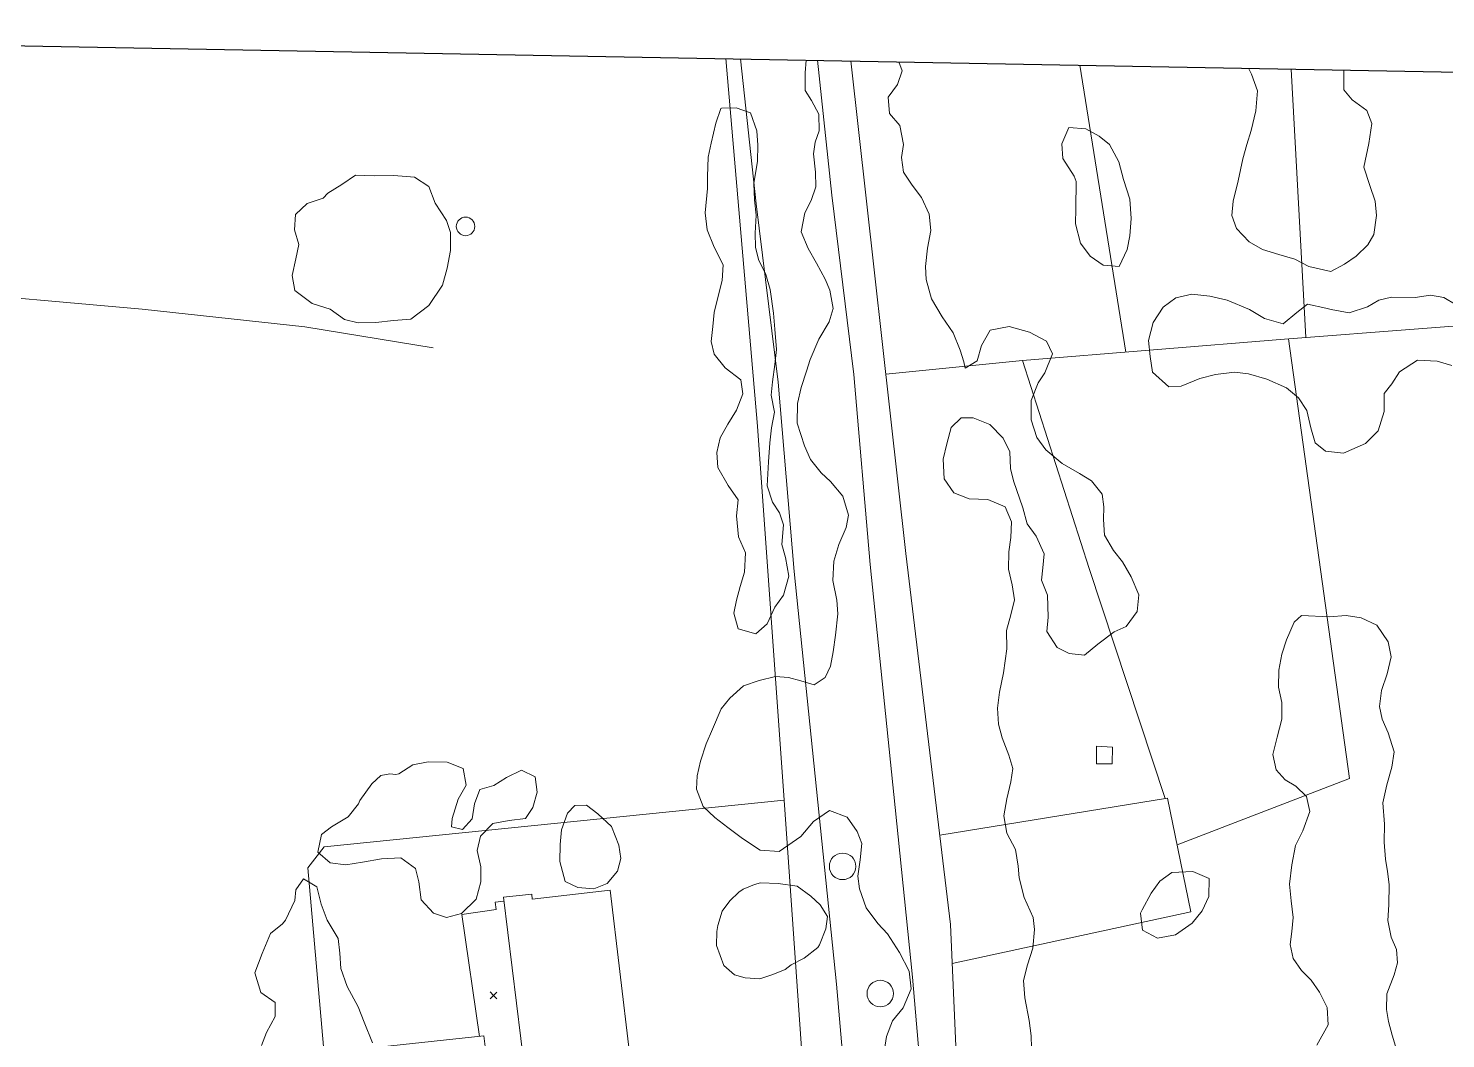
# Model space of a CAD drawing. Header units: metres. Extents: x 4652992 to 4879070, y 2074171 to 2309877.
# Drawn here: x 4654209.6 to 4654327.2, y 2309792.8 to 2309876.7 of the extents above; entities that cross this region are included whole.
import ezdxf

# ---------------------------------------------------------------- set-up
doc = ezdxf.new("R2010")
doc.units = ezdxf.units.M
doc.header["$MEASUREMENT"] = 0
for name, color, linetype, lineweight in [('Level 1', 2, 'Continuous', 0), ('Level 18', 5, 'Continuous', 0), ('Level 30', 5, 'Continuous', 0), ('Level 31', 38, 'Continuous', 0), ('Level 37', 3, 'Continuous', 0), ('Level 40', 1, 'Continuous', 0), ('Level 45', 9, 'Continuous', 0), ('Level 61', 4, 'Continuous', 0), ('Level 62', 4, 'Continuous', 0), ('Level 63', 3, 'Continuous', 0)]:
    doc.layers.add(name, color=color, linetype=linetype, lineweight=lineweight)
doc.layers.add('Limite', color=38, linetype='Continuous', lineweight=0, plot=False)

# ---------------------------------------------------------------- blocks, each defined once
blk = doc.blocks.new('AL_1')
at = {"layer": 'Level 45'}
blk.add_circle((2.1e-05, 1.3e-05, 3e-05), 1.100002, dxfattribs=at)
blk = doc.blocks.new('COTA_8')
at = {"layer": 'Level 63', "ltscale": 0.2}
for p, q in [((-4.5e-05, 0.000125, -0.000135), (-1.419567, -1.408332, -0.000135)), ((-1.408502, 1.419647, -0.000135), (-4.5e-05, 0.000125, -0.000135)), ((1.419477, 1.408582, -0.000135), (-4.5e-05, 0.000125, -0.000135)), ((-4.5e-05, 0.000125, -0.000135), (1.408412, -1.419397, -0.000135))]:
    blk.add_line(p, q, dxfattribs=at)
blk = doc.blocks.new('POSTE_1')
at = {"layer": 'Level 61'}
blk.add_circle((-4.7e-05, -1.9e-05, -2.4e-05), 0.770001, dxfattribs=at)

msp = doc.modelspace()

# ---------------------------------------------------------------- linework, layer by layer
at = {"layer": 'Level 1'}
msp.add_polyline3d([(4654243.210629, 2309850.163517, 1279.273833), (4654232.563421, 2309851.913596, 1275.698833), (4654219.067549, 2309853.362382, 1269.473833), (4654200.911321, 2309854.972378, 1261.548833), (4654180.819601, 2309854.172419, 1253.598833), (4654169.38182, 2309852.796752, 1248.523833), (4654161.501717, 2309851.904384, 1243.898833), (4654157.465011, 2309852.148388, 1242.598833), (4654154.010594, 2309852.788252, 1242.123833), (4654148.762384, 2309854.914571, 1241.948833)], dxfattribs=at)
at = {"layer": 'Level 18', "color": 30}
for points in [[(4654248.747179, 2309497.729801, 1298.58027), (4654252.312934, 2309526.993316, 1297.08027), (4654255.050921, 2309547.768896, 1295.94277), (4654257.359457, 2309568.335633, 1294.81777), (4654259.319268, 2309586.621324, 1293.89277), (4654261.781894, 2309606.542098, 1292.75527), (4654265.325626, 2309637.198273, 1291.60527), (4654267.609542, 2309660.285324, 1290.70527), (4654270.089372, 2309688.466353, 1289.43027), (4654272.70003, 2309709.765513, 1288.23027), (4654275.348258, 2309728.367687, 1287.29277), (4654277.679678, 2309747.772723, 1286.46777), (4654278.521674, 2309758.250958, 1286.03027), (4654278.554386, 2309770.668485, 1285.54277), (4654278.187018, 2309779.8066, 1285.19277), (4654276.687475, 2309797.35228, 1284.29277), (4654275.249677, 2309811.385713, 1283.71777), (4654273.154491, 2309831.596675, 1282.76777), (4654271.825015, 2309847.307548, 1282.13027), (4654270.002215, 2309862.103361, 1281.34277), (4654268.705356, 2309874.135443, 1280.724344)], [(4654253.873245, 2309496.913188, 1298.551457), (4654256.063503, 2309516.422888, 1297.572194), (4654257.668924, 2309519.313615, 1297.406283), (4654258.596485, 2309526.19646, 1297.070236), (4654261.338392, 2309547.001787, 1295.932736), (4654263.6555, 2309567.644887, 1294.807736), (4654265.611525, 2309585.895251, 1293.882736), (4654268.07092, 2309605.789889, 1292.745236), (4654271.623522, 2309636.5228, 1291.595236), (4654273.915954, 2309659.695935, 1290.695236), (4654276.389299, 2309687.80327, 1289.420236), (4654278.979289, 2309708.933804, 1288.220236), (4654281.628584, 2309727.543475, 1287.282736), (4654283.983136, 2309747.141043, 1286.457736), (4654284.854806, 2309757.988557, 1286.020236), (4654284.888522, 2309770.787409, 1285.532736), (4654284.509972, 2309780.20369, 1285.182736), (4654282.993728, 2309797.944774, 1284.282736), (4654281.550108, 2309812.035039, 1283.707736), (4654279.460695, 2309832.19031, 1282.757736), (4654278.126069, 2309847.962045, 1282.120236), (4654276.29438, 2309862.830002, 1281.332736), (4654275.088501, 2309874.017997, 1280.75613)]]:
    msp.add_polyline3d(points, dxfattribs=at)
at = {"layer": 'Level 30', "color": 1}
msp.add_polyline3d([(4654260.305321, 2309784.912554, 1287.293492), (4654240.273662, 2309782.707497, 1287.412242), (4654238.916168, 2309792.157703, 1287.449742), (4654247.413882, 2309793.06967, 1287.374742), (4654247.866207, 2309789.549564, 1287.299742), (4654250.85519, 2309789.927156, 1287.299742), (4654249.04315, 2309804.574399, 1287.330992), (4654251.386962, 2309804.820793, 1287.324742), (4654251.421857, 2309804.404535, 1287.324742), (4654257.891102, 2309805.168636, 1287.274742), (4654260.305321, 2309784.912554, 1287.293492)], dxfattribs=at)
at = {"layer": 'Level 31'}
msp.add_3dface([(4654298.266194, 2309815.643682, 1284.546824), (4654298.26582, 2309817.101033, 1284.428074), (4654299.568785, 2309817.036286, 1284.428074), (4654299.555536, 2309815.641224, 1284.428074)], dxfattribs=at)
at = {"layer": 'Level 37'}
for p, q in [((4654300.696471, 2309849.799401, 1281.764714), (4654296.859372, 2309873.617427, 1280.623313)), ((4654315.612605, 2309851.007422, 1279.018447), (4654314.396199, 2309873.29476, 1276.355604)), ((4654292.110011, 2309849.099548, 1283.274592), (4654280.774509, 2309847.975373, 1284.366921))]:
    msp.add_line(p, q, dxfattribs=at)
at = {"layer": 'Level 37', "extrusion": (0.8923756808302115, 0.098982013736869, 0.440304673174622), "elevation": 4382555.968279, "flags": 128}
msp.add_lwpolyline([(1782629.803629, -2147771.189056), (1782660.908054, -2147774.001334), (1782691.498761, -2147775.685672)], dxfattribs=at)
at = {"layer": 'Level 37', "extrusion": (0.0721765360413932, 0.1007744453597682, 0.9922877903146327), "elevation": 569975.719397, "flags": 128}
msp.add_lwpolyline([(-2438949.752878, -4552408.731088), (-2438958.165939, -4552421.638956), (-2438932.837048, -4552448.547738)], dxfattribs=at)
at = {"layer": 'Level 37'}
for points in [[(4654287.902137, 2309758.437081, 1288.001818), (4654287.378532, 2309773.960277, 1287.164318), (4654286.134196, 2309802.317365, 1286.339318), (4654282.436715, 2309833.105626, 1285.239318), (4654277.869067, 2309873.966836, 1282.842021)], [(4654303.946026, 2309812.760743, 1283.849592), (4654297.638499, 2309831.847489, 1283.699592), (4654292.110011, 2309849.099548, 1283.274592), (4654313.862251, 2309850.872499, 1279.449592), (4654336.800008, 2309852.640623, 1273.799592), (4654344.055128, 2309853.170937, 1272.249592)], [(4654258.944124, 2309704.993237, 1291.155824), (4654270.873115, 2309708.286983, 1290.218324), (4654275.122079, 2309739.25478, 1289.205824), (4654272.743812, 2309754.335285, 1288.818324), (4654271.875707, 2309763.429818, 1288.643324), (4654275.742862, 2309763.947633, 1288.643324), (4654272.329287, 2309812.620356, 1286.893324), (4654234.172994, 2309808.757491, 1284.655824), (4654232.819375, 2309807.028967, 1284.555824), (4654235.55806, 2309775.784275, 1286.880824), (4654236.803484, 2309757.867796, 1287.230824), (4654216.936162, 2309760.685543, 1283.630824), (4654200.27536, 2309763.455413, 1279.480824)], [(4654285.245855, 2309809.714418, 1286.075037), (4654304.152356, 2309812.794355, 1283.825037), (4654306.089733, 2309803.367756, 1284.987537), (4654286.276559, 2309799.073047, 1286.433706)]]:
    msp.add_polyline3d(points, dxfattribs=at)
at = {"layer": 'Level 40', "color": 3}
for points in [[(4654280.593336, 2309791.57664, 1290.769511), (4654280.815086, 2309793.035293, 1290.619511), (4654281.321231, 2309794.332164, 1290.444511), (4654282.215831, 2309795.410964, 1290.469511), (4654282.876043, 2309796.965598, 1290.707011), (4654282.7154, 2309798.432792, 1290.707011), (4654281.894536, 2309799.979496, 1290.644511), (4654280.899903, 2309801.540875, 1290.557011), (4654280.110867, 2309802.396081, 1290.469511), (4654279.135936, 2309803.685023, 1290.394511), (4654278.593405, 2309805.279477, 1290.369511), (4654278.444888, 2309806.32761, 1290.319511), (4654278.63835, 2309807.674641, 1290.369511), (4654278.776246, 2309809.035866, 1290.607011), (4654278.404962, 2309810.022056, 1290.632011), (4654277.554802, 2309811.219703, 1290.619511), (4654276.096959, 2309811.77036, 1290.394511), (4654274.771977, 2309810.860919, 1290.132011), (4654273.716743, 2309809.61517, 1289.994511), (4654271.924507, 2309808.379408, 1289.769511), (4654270.353515, 2309808.483581, 1289.719511), (4654268.883547, 2309809.453298, 1289.719511), (4654267.663625, 2309810.359145, 1289.719511), (4654266.575545, 2309811.201602, 1289.707011), (4654265.619812, 2309812.099388, 1289.694511), (4654265.069705, 2309813.547219, 1289.644511), (4654265.116172, 2309814.664393, 1289.644511), (4654265.392478, 2309815.871416, 1289.644511), (4654265.871344, 2309817.294103, 1289.644511), (4654266.391128, 2309818.528067, 1289.657011), (4654267.114482, 2309820.215131, 1289.619511), (4654267.813594, 2309821.106172, 1289.632011), (4654268.958239, 2309822.121101, 1289.657011), (4654270.25342, 2309822.562767, 1289.694511), (4654271.610735, 2309822.899427, 1289.907011), (4654272.681131, 2309822.804279, 1290.182011), (4654273.709095, 2309822.541698, 1290.444511), (4654274.834048, 2309822.194921, 1290.982011), (4654275.72663, 2309822.798849, 1291.382011), (4654276.175696, 2309823.753761, 1291.607011), (4654276.389365, 2309824.947072, 1291.782011), (4654276.589898, 2309826.322008, 1291.944511), (4654276.799018, 2309828.081003, 1291.944511), (4654276.70657, 2309829.233661, 1291.944511), (4654276.379735, 2309830.862154, 1291.744511), (4654276.463074, 2309832.475007, 1291.194511), (4654276.872232, 2309833.856077, 1290.794511), (4654277.490012, 2309835.243279, 1290.057011), (4654277.66125, 2309836.269159, 1289.694511), (4654277.202067, 2309837.842323, 1289.182011), (4654276.18521, 2309839.082551, 1288.882011), (4654275.416381, 2309839.784037, 1288.794511), (4654274.517222, 2309840.905065, 1288.794511), (4654274.035311, 2309842.038359, 1288.682011), (4654273.417512, 2309843.919445, 1288.494511), (4654273.445286, 2309845.546492, 1288.307011), (4654273.749879, 2309846.865136, 1288.119511), (4654274.18682, 2309848.239109, 1288.019511), (4654274.489899, 2309849.201599, 1287.994511), (4654275.213253, 2309850.888663, 1288.032011), (4654276.081584, 2309852.330713, 1288.032011), (4654276.39224, 2309853.439826, 1288.132011), (4654276.120466, 2309854.935407, 1288.257011), (4654275.735037, 2309855.865787, 1288.282011), (4654275.031368, 2309857.174573, 1288.294511), (4654274.334266, 2309858.392547, 1288.294511), (4654273.742232, 2309859.791665, 1288.169511), (4654274.054906, 2309861.375649, 1287.582011), (4654274.580753, 2309862.400084, 1287.219511), (4654274.954047, 2309863.522909, 1286.432011), (4654274.93838, 2309864.745089, 1286.244511), (4654274.757026, 2309866.247285, 1285.944511), (4654274.91412, 2309867.217354, 1285.682011), (4654275.244983, 2309868.172748, 1285.382011), (4654275.20911, 2309869.548648, 1284.957011), (4654274.608996, 2309870.682424, 1284.657011), (4654274.077077, 2309871.501665, 1284.394511), (4654274.069492, 2309872.989185, 1284.094511), (4654274.170378, 2309874.03489, 1283.978926)], [(4654281.837102, 2309873.893827, 1285.094511), (4654282.129028, 2309873.158857, 1285.094511), (4654281.748662, 2309872.008127, 1285.082011), (4654280.979337, 2309870.956751, 1285.082011), (4654281.077847, 2309869.594563, 1285.157011), (4654281.921945, 2309868.606446, 1285.207011), (4654282.235141, 2309867.04086, 1285.269511), (4654282.077543, 2309865.952073, 1285.332011), (4654282.246267, 2309864.75022, 1285.369511), (4654282.943873, 2309863.650964, 1285.407011), (4654283.725333, 2309862.649135, 1285.444511), (4654284.380004, 2309861.26373, 1285.507011), (4654284.506297, 2309859.894445, 1285.619511), (4654284.221911, 2309858.422081, 1285.782011), (4654284.076438, 2309856.914233, 1285.869511), (4654284.127463, 2309855.83158, 1285.882011), (4654284.551791, 2309854.237607, 1285.882011), (4654285.442364, 2309852.73252, 1285.782011), (4654286.347585, 2309851.401962, 1285.682011), (4654286.932547, 2309849.974939, 1285.519511), (4654287.248266, 2309849.002943, 1285.407011), (4654287.350308, 2309848.471779, 1285.407011), (4654288.361093, 2309849.075226, 1285.344511), (4654288.71418, 2309850.351771, 1285.169511), (4654289.421877, 2309851.626871, 1284.957011), (4654291.008526, 2309851.934662, 1284.694511), (4654292.696207, 2309851.473854, 1284.494511), (4654294.104546, 2309850.727861, 1284.319511), (4654294.607673, 2309849.678282, 1284.282011), (4654293.968172, 2309848.088646, 1284.369511), (4654293.401408, 2309847.252933, 1284.457011), (4654292.825049, 2309845.795727, 1284.619511), (4654292.83213, 2309844.189488, 1284.757011), (4654293.291817, 2309842.735042, 1284.807011), (4654294.038422, 2309841.712405, 1284.857011), (4654295.403321, 2309840.561544, 1284.994511), (4654296.853083, 2309839.745547, 1285.044511), (4654297.851751, 2309839.13391, 1285.069511), (4654298.723127, 2309838.019978, 1285.069511), (4654298.871644, 2309836.971845, 1285.069511), (4654298.839321, 2309835.910481, 1285.069511), (4654298.924192, 2309834.6112, 1285.094511), (4654299.669788, 2309833.351128, 1285.157011), (4654300.409826, 2309832.419303, 1285.232011), (4654301.127639, 2309831.166327, 1285.269511), (4654301.754023, 2309829.6693, 1285.269511), (4654301.636838, 2309828.273074, 1285.282011), (4654300.706878, 2309827.054748, 1285.332011), (4654299.731452, 2309826.590828, 1285.382011), (4654298.378183, 2309825.569766, 1285.544511), (4654297.261824, 2309824.666459, 1285.782011), (4654295.996949, 2309824.811285, 1285.857011), (4654294.997775, 2309825.304204, 1285.857011), (4654294.120337, 2309826.627665, 1285.694511), (4654294.243585, 2309827.814362, 1285.582011), (4654294.174876, 2309829.644324, 1285.307011), (4654293.693469, 2309830.896337, 1285.194511), (4654293.802069, 2309831.908505, 1285.119511), (4654293.918245, 2309833.067296, 1285.094511), (4654293.257007, 2309834.543514, 1285.169511), (4654292.510401, 2309835.566151, 1285.194511), (4654292.133559, 2309836.880589, 1285.157011), (4654291.371287, 2309839.125406, 1284.969511), (4654291.125278, 2309840.139019, 1284.882011), (4654291.061622, 2309841.522016, 1284.744511), (4654290.496362, 2309842.676601, 1284.732011), (4654289.38858, 2309843.791496, 1284.807011), (4654288.021159, 2309844.348768, 1285.044511), (4654287.019967, 2309844.366816, 1285.394511), (4654286.189014, 2309843.539163, 1285.694511), (4654285.821783, 2309842.206808, 1285.944511), (4654285.524261, 2309840.916069, 1286.219511), (4654285.614691, 2309839.28854, 1286.394511), (4654286.416357, 2309838.132992, 1286.482011), (4654287.679719, 2309837.632012, 1286.357011), (4654289.237072, 2309837.590747, 1285.994511), (4654290.673698, 2309836.956374, 1285.944511), (4654291.18996, 2309835.72517, 1286.032011), (4654291.156628, 2309834.426371, 1286.132011), (4654290.970742, 2309833.225963, 1286.282011), (4654290.964688, 2309831.80135, 1286.407011), (4654291.258183, 2309830.508202, 1286.582011), (4654291.440546, 2309829.243442, 1286.869511), (4654291.157168, 2309828.008513, 1287.182011), (4654290.797009, 2309826.704063, 1287.919511), (4654290.825305, 2309825.18154, 1287.919511), (4654290.531828, 2309823.2064, 1288.294511), (4654290.212083, 2309821.59451, 1288.732011), (4654290.025692, 2309820.275384, 1289.119511), (4654290.131274, 2309818.941101, 1289.482011), (4654290.432345, 2309817.794576, 1289.707011), (4654290.989524, 2309816.374651, 1289.957011), (4654291.297667, 2309815.256031, 1290.007011), (4654291.132997, 2309814.139339, 1289.869511), (4654290.807188, 2309812.736979, 1289.682011), (4654290.571799, 2309811.341235, 1289.569511), (4654290.822863, 2309809.880655, 1289.519511), (4654291.519461, 2309808.543963, 1289.794511), (4654291.756885, 2309807.146292, 1290.432011), (4654291.836197, 2309806.175259, 1290.732011), (4654292.253453, 2309804.553381, 1290.832011), (4654292.990464, 2309802.90925, 1290.919511), (4654293.118271, 2309801.896118, 1290.982011), (4654292.965726, 2309800.360365, 1291.082011), (4654292.521714, 2309798.958488, 1291.182011), (4654292.19641, 2309797.674846, 1291.319511), (4654292.301487, 2309796.221845, 1291.544511), (4654292.655097, 2309794.34882, 1291.757011), (4654292.83746, 2309793.084059, 1291.782011), (4654292.847063, 2309792.07141, 1291.782011)], [(4654310.868597, 2309873.359666, 1278.244829), (4654311.120531, 2309872.872442, 1278.307011), (4654311.603626, 2309871.494591, 1278.507011), (4654311.477055, 2309869.824392, 1278.694511), (4654311.09194, 2309868.190345, 1278.869511), (4654310.736964, 2309867.026503, 1279.032011), (4654310.409923, 2309865.855527, 1279.182011), (4654310.002893, 2309864.017995, 1279.357011), (4654309.603536, 2309862.327847, 1279.557011), (4654309.479167, 2309861.134986, 1279.719511), (4654309.858741, 2309860.052389, 1279.744511), (4654310.916446, 2309858.945969, 1279.694511), (4654312.039345, 2309858.33067, 1279.644511), (4654313.386831, 2309857.896972, 1279.507011), (4654314.720624, 2309857.526507, 1279.357011), (4654315.871459, 2309856.904075, 1279.244511), (4654317.701525, 2309856.49649, 1278.932011), (4654318.83705, 2309857.102587, 1278.719511), (4654319.812083, 2309857.779536, 1278.482011), (4654320.760281, 2309858.702288, 1278.169511), (4654321.274649, 2309859.556609, 1277.894511), (4654321.49872, 2309861.142173, 1277.657011), (4654321.385361, 2309862.336003, 1277.482011), (4654320.943894, 2309863.643486, 1277.319511), (4654320.433414, 2309865.147806, 1277.194511), (4654320.840993, 2309867.104672, 1276.969511), (4654321.114365, 2309868.767254, 1276.932011), (4654320.678919, 2309869.864118, 1276.932011), (4654319.473313, 2309870.739487, 1277.032011), (4654318.791915, 2309871.570601, 1277.094511), (4654318.786242, 2309873.213986, 1277.082664)], [(4654266.652534, 2309868.815748, 1284.042794), (4654266.289537, 2309867.146998, 1284.030294), (4654266.026397, 2309865.990138, 1284.017794), (4654265.978211, 2309864.390282, 1284.017794), (4654265.960285, 2309863.379796, 1284.055294), (4654265.777678, 2309861.36644, 1284.130294), (4654265.953875, 2309859.948132, 1284.192794), (4654266.514477, 2309858.52124, 1284.217794), (4654267.2706, 2309857.044427, 1284.292794), (4654267.181681, 2309855.75352, 1284.455294), (4654266.826716, 2309854.351412, 1284.617794), (4654266.535178, 2309853.082383, 1284.730294), (4654266.425893, 2309851.945949, 1284.817794), (4654266.288211, 2309850.697347, 1284.905294), (4654266.528768, 2309849.650719, 1284.955294), (4654267.425944, 2309848.496149, 1284.967794), (4654268.750123, 2309847.501248, 1284.967794), (4654268.906419, 2309846.356714, 1284.992794), (4654268.383866, 2309844.997396, 1285.080294), (4654267.673357, 2309843.83534, 1285.267794), (4654267.025811, 2309842.687064, 1285.380294), (4654266.748472, 2309841.47412, 1285.455294), (4654266.820508, 2309840.231681, 1285.517794), (4654267.688356, 2309838.726342, 1285.505294), (4654268.522571, 2309837.557993, 1285.530294), (4654268.391522, 2309836.218132, 1285.580294), (4654268.545489, 2309834.477098, 1285.692794), (4654269.134489, 2309833.162375, 1285.792794), (4654269.051272, 2309831.541608, 1285.967794), (4654268.690139, 2309830.350059, 1286.055294), (4654268.378235, 2309829.235504, 1286.142794), (4654268.164324, 2309828.155639, 1286.230294), (4654268.515675, 2309826.841884, 1286.380294), (4654269.988939, 2309826.435868, 1286.417794), (4654270.914867, 2309827.274228, 1286.305294), (4654271.556246, 2309828.633062, 1286.142794), (4654272.287121, 2309829.640643, 1286.030294), (4654272.712613, 2309831.203873, 1285.905294), (4654272.453088, 2309832.762875, 1285.767794), (4654272.128738, 2309833.830898, 1285.692794), (4654272.274917, 2309835.465443, 1285.517794), (4654271.936368, 2309836.477382, 1285.430294), (4654271.359703, 2309837.370989, 1285.367794), (4654270.924559, 2309838.706138, 1285.317794), (4654271.044204, 2309840.705715, 1285.167794), (4654271.148253, 2309842.291308, 1285.167794), (4654271.278835, 2309843.511868, 1285.167794), (4654271.521609, 2309844.823202, 1285.130294), (4654271.254519, 2309846.234862, 1285.080294), (4654271.356705, 2309847.343254, 1285.017794), (4654271.572013, 2309848.78102, 1285.005294), (4654271.709695, 2309850.029622, 1285.042794), (4654271.569461, 2309851.707441, 1285.105294), (4654271.46286, 2309853.04827, 1285.092794), (4654271.1839, 2309855.000347, 1285.092794), (4654270.818352, 2309856.258017, 1285.092794), (4654270.208054, 2309857.488614, 1284.855294), (4654269.960398, 2309858.5072, 1284.780294), (4654269.930026, 2309859.679291, 1284.692794), (4654270.012777, 2309861.180757, 1284.655294), (4654269.884878, 2309862.43746, 1284.642794), (4654269.813308, 2309863.799199, 1284.617794), (4654270.135106, 2309865.657597, 1284.642794), (4654270.14023, 2309866.969899, 1284.642794), (4654270.053995, 2309868.156254, 1284.630294), (4654269.542622, 2309869.660141, 1284.530294), (4654268.342038, 2309870.086099, 1284.342794), (4654267.139591, 2309870.034856, 1284.267794), (4654267.076629, 2309870.021077, 1284.255294), (4654266.652534, 2309868.815748, 1284.042794)], [(4654296.53343, 2309861.730541, 1283.307011), (4654296.506782, 2309860.4552, 1283.144511), (4654296.932321, 2309858.855649, 1283.082011), (4654297.723023, 2309857.759185, 1282.994511), (4654298.815482, 2309857.032912, 1282.932011), (4654300.147892, 2309856.901339, 1282.794511), (4654300.80327, 2309858.314278, 1282.594511), (4654301.031679, 2309859.448637, 1282.444511), (4654301.128838, 2309860.884874, 1282.269511), (4654301.03134, 2309862.490096, 1282.082011), (4654300.494263, 2309864.118133, 1281.844511), (4654300.096075, 2309865.591428, 1281.782011), (4654299.334858, 2309867.038171, 1281.707011), (4654298.472578, 2309867.735474, 1281.707011), (4654297.379585, 2309868.342613, 1281.707011), (4654295.949314, 2309868.439545, 1281.707011), (4654295.371017, 2309867.096372, 1281.719511), (4654295.449336, 2309865.883675, 1281.769511), (4654296.412848, 2309864.415083, 1282.007011), (4654296.564345, 2309863.958948, 1282.082011), (4654296.53343, 2309861.730541, 1283.307011)], [(4654235.6232, 2309863.713494, 1282.761544), (4654236.772195, 2309864.494855, 1282.549044), (4654238.302564, 2309864.432472, 1282.399044), (4654239.945081, 2309864.46087, 1282.186544), (4654241.663874, 2309864.320519, 1281.949044), (4654242.835245, 2309863.543739, 1281.849044), (4654243.375403, 2309862.151926, 1281.824044), (4654244.320767, 2309860.716352, 1281.949044), (4654244.638763, 2309859.73952, 1281.999044), (4654244.647387, 2309858.2446, 1282.024044), (4654244.362528, 2309856.764912, 1282.024044), (4654243.980126, 2309855.36984, 1281.936544), (4654242.834802, 2309853.662057, 1281.799044), (4654241.363112, 2309852.545136, 1281.799044), (4654239.909018, 2309852.43877, 1281.636544), (4654238.440745, 2309852.276315, 1281.574044), (4654236.972899, 2309852.23317, 1281.511544), (4654235.85568, 2309852.518452, 1281.361544), (4654234.670557, 2309853.358453, 1281.011544), (4654233.155649, 2309853.834848, 1280.786544), (4654231.733758, 2309854.914434, 1280.749044), (4654231.514587, 2309856.164574, 1280.774044), (4654231.806109, 2309857.552998, 1280.974044), (4654232.048004, 2309858.745113, 1281.311544), (4654231.695842, 2309859.939649, 1281.586544), (4654231.784334, 2309861.230645, 1281.761544), (4654232.759084, 2309862.146062, 1281.949044), (4654234.088559, 2309862.582793, 1282.436544), (4654234.460453, 2309862.995354, 1282.474044), (4654235.6232, 2309863.713494, 1282.761544)], [(4654314.874992, 2309853.096378, 1280.057011), (4654313.744937, 2309852.160327, 1280.307011), (4654312.187658, 2309852.587861, 1280.469511), (4654310.953566, 2309853.351029, 1280.569511), (4654309.097216, 2309854.123751, 1280.744511), (4654307.665373, 2309854.459516, 1280.969511), (4654306.155742, 2309854.606063, 1281.132011), (4654304.832889, 2309854.316621, 1281.269511), (4654303.773499, 2309853.541738, 1281.419511), (4654302.942514, 2309852.260498, 1281.607011), (4654302.565072, 2309850.773836, 1281.782011), (4654302.705816, 2309849.453538, 1281.944511), (4654302.909554, 2309848.147024, 1282.132011), (4654304.26743, 2309846.934084, 1282.157011), (4654305.28846, 2309846.972042, 1281.994511), (4654306.822758, 2309847.625653, 1281.607011), (4654308.124797, 2309847.95028, 1281.307011), (4654309.69195, 2309848.147469, 1280.819511), (4654310.872923, 2309847.995241, 1280.744511), (4654312.402266, 2309847.574841, 1280.569511), (4654314.028009, 2309846.831138, 1280.382011), (4654315.010128, 2309846.012838, 1280.207011), (4654315.697547, 2309844.971105, 1280.044511), (4654316.047534, 2309843.537638, 1280.007011), (4654316.412315, 2309842.279605, 1279.969511), (4654317.248185, 2309841.588258, 1279.832011), (4654318.750694, 2309841.413661, 1279.644511), (4654320.56545, 2309842.234605, 1279.307011), (4654321.633063, 2309843.276207, 1278.957011), (4654322.12992, 2309844.881719, 1278.432011), (4654322.122833, 2309846.376968, 1278.119511), (4654322.769759, 2309847.167571, 1277.669511), (4654323.410664, 2309848.168792, 1277.307011), (4654324.904434, 2309849.13144, 1276.932011), (4654326.519236, 2309849.047643, 1276.644511), (4654327.741287, 2309848.705713, 1276.507011)], [(4654328.093065, 2309853.723445, 1276.132011), (4654327.08903, 2309854.338259, 1276.394511), (4654325.978172, 2309854.53232, 1276.669511), (4654324.711741, 2309854.347945, 1277.032011), (4654322.726102, 2309854.377094, 1277.432011), (4654321.676035, 2309854.1076, 1278.057011), (4654320.73661, 2309853.570902, 1278.244511), (4654319.209984, 2309853.064676, 1278.582011), (4654317.735962, 2309853.351474, 1278.994511), (4654317.28899, 2309853.465612, 1279.069511), (4654315.766218, 2309853.794728, 1279.357011), (4654314.874992, 2309853.096378, 1280.057011)], [(4654316.542089, 2309792.308504, 1286.407011), (4654317.472766, 2309793.981245, 1286.407011), (4654317.395868, 2309795.433616, 1286.369511), (4654316.765883, 2309796.698842, 1286.319511), (4654316.064655, 2309797.683766, 1286.257011), (4654315.257708, 2309798.486737, 1286.244511), (4654314.563604, 2309799.499692, 1286.194511), (4654314.324564, 2309800.665118, 1286.132011), (4654314.476467, 2309801.730745, 1286.057011), (4654314.56597, 2309802.901848, 1285.944511), (4654314.411849, 2309804.284387, 1285.857011), (4654314.257728, 2309805.666925, 1285.744511), (4654314.454097, 2309807.25848, 1285.694511), (4654314.776412, 2309808.87758, 1285.632011), (4654315.383379, 2309810.095679, 1285.494511), (4654315.96414, 2309811.678653, 1285.382011), (4654315.690624, 2309812.942426, 1285.257011), (4654314.807027, 2309813.794813, 1285.119511), (4654313.900911, 2309814.324612, 1285.032011), (4654313.156936, 2309815.141356, 1284.932011), (4654312.890544, 2309816.433159, 1284.744511), (4654313.253887, 2309817.862694, 1284.544511), (4654313.631479, 2309819.348288, 1284.307011), (4654313.624106, 2309820.723214, 1284.119511), (4654313.357714, 2309822.015018, 1283.969511), (4654313.385389, 2309823.410845, 1283.832011), (4654313.636461, 2309824.749645, 1283.707011), (4654314.026582, 2309825.933553, 1283.594511), (4654314.669744, 2309827.411051, 1283.444511), (4654315.252473, 2309827.948816, 1283.307011), (4654317.572504, 2309827.834145, 1282.157011)], [(4654317.572504, 2309827.834145, 1282.157011), (4654318.971024, 2309827.954715, 1282.119511), (4654320.228202, 2309827.753181, 1282.019511), (4654321.504462, 2309827.158742, 1281.994511), (4654322.462417, 2309825.779944, 1281.994511), (4654322.708009, 2309824.523299, 1282.019511), (4654322.379715, 2309823.114666, 1282.132011), (4654321.911798, 2309821.741676, 1282.307011), (4654321.751624, 2309820.409521, 1282.507011), (4654321.956188, 2309819.342442, 1282.682011), (4654322.447123, 2309818.232108, 1282.844511), (4654322.96369, 2309816.63765, 1282.994511), (4654322.761916, 2309815.375813, 1283.082011), (4654322.356399, 2309813.897346, 1283.194511), (4654322.006732, 2309812.404623, 1283.469511), (4654322.15201, 2309810.636308, 1283.682011), (4654322.130886, 2309809.149262, 1283.832011), (4654322.249958, 2309807.745822, 1284.144511), (4654322.405798, 2309806.72103, 1284.257011), (4654322.547388, 2309805.640178, 1284.382011), (4654322.504319, 2309803.949792, 1284.507011), (4654322.442167, 2309802.652312, 1284.644511), (4654322.715111, 2309801.26929, 1284.769511), (4654323.13652, 2309800.236401, 1284.907011), (4654323.243062, 2309799.134648, 1285.019511), (4654322.95866, 2309798.132693, 1285.144511), (4654322.349974, 2309796.556848, 1285.394511), (4654322.315748, 2309795.252239, 1285.669511), (4654322.478712, 2309794.255477, 1285.894511), (4654322.78785, 2309793.131854, 1286.107011), (4654323.221217, 2309791.67803, 1286.207011)], [(4654240.370915, 2309814.83036, 1287.361544), (4654241.533147, 2309815.57112, 1287.324044), (4654242.790809, 2309815.813334, 1287.311544), (4654244.380827, 2309815.792924, 1287.261544), (4654245.705112, 2309815.247572, 1287.186544), (4654245.936326, 2309813.884539, 1287.074044), (4654245.269001, 2309812.706313, 1286.830294), (4654244.777254, 2309811.112822, 1286.636544), (4654244.736613, 2309810.426716, 1286.455294), (4654245.638463, 2309810.196609, 1286.349044), (4654246.436645, 2309811.074711, 1286.305294), (4654246.649419, 2309812.324461, 1286.205294), (4654247.06679, 2309813.507189, 1286.155294), (4654248.234584, 2309813.861245, 1286.461544), (4654249.288918, 2309814.525804, 1286.705294), (4654250.547849, 2309815.123342, 1286.849044), (4654251.663804, 2309814.57187, 1286.905294), (4654251.825856, 2309813.285758, 1286.830294), (4654251.491521, 2309812.022569, 1286.705294), (4654250.863356, 2309811.115905, 1286.630294), (4654249.505262, 2309810.943772, 1286.524044), (4654248.16083, 2309810.708878, 1286.449044), (4654247.122412, 2309809.640155, 1286.580294), (4654246.868226, 2309808.460246, 1286.830294), (4654247.175856, 2309807.107353, 1287.036544), (4654247.167892, 2309805.849802, 1287.211544), (4654246.76355, 2309804.426652, 1287.217794), (4654245.571915, 2309803.219311, 1287.217794), (4654244.307122, 2309802.890138, 1287.142794), (4654243.246202, 2309803.249675, 1287.067794), (4654242.201984, 2309804.375297, 1286.967794), (4654242.012994, 2309805.845688, 1286.855294), (4654241.732418, 2309806.954271, 1286.780294), (4654240.513814, 2309807.857722, 1286.492794), (4654238.923562, 2309807.759721, 1286.355294), (4654237.346529, 2309807.480575, 1286.330294), (4654235.964146, 2309807.270287, 1286.455294), (4654234.67335, 2309807.421808, 1286.605294), (4654233.628261, 2309808.310622, 1286.592794), (4654233.939117, 2309809.772014, 1286.592794), (4654234.781561, 2309810.416333, 1286.592794), (4654236.14542, 2309811.253549, 1286.642794), (4654237.010306, 2309812.336574, 1286.717794), (4654237.136247, 2309812.600732, 1286.742794), (4654238.106373, 2309813.982825, 1286.767794), (4654238.872627, 2309814.676208, 1286.767794), (4654239.616003, 2309814.812483, 1286.830294), (4654240.101759, 2309814.74782, 1286.830294), (4654240.370915, 2309814.83036, 1287.361544)], [(4654256.864362, 2309811.505556, 1288.467794), (4654258.011617, 2309810.443183, 1288.280294), (4654258.622988, 2309808.895892, 1288.092794), (4654258.785226, 2309807.78882, 1287.942794), (4654258.517652, 2309806.732207, 1287.880294), (4654257.639893, 2309805.712872, 1287.767794), (4654256.528582, 2309805.285966, 1287.767794), (4654255.225065, 2309805.381735, 1287.767794), (4654254.172787, 2309805.887036, 1287.755294), (4654253.707484, 2309807.545069, 1287.755294), (4654253.740604, 2309808.957523, 1287.755294), (4654253.870052, 2309810.167786, 1287.755294), (4654254.36774, 2309811.550514, 1287.767794), (4654254.973586, 2309812.195194, 1287.855294), (4654255.923846, 2309812.219159, 1287.917794), (4654256.864362, 2309811.505556, 1288.467794)], [(4654306.259822, 2309806.712832, 1285.713261), (4654307.592628, 2309806.135195, 1285.888261), (4654307.582222, 2309804.638419, 1285.988261), (4654307.016846, 2309803.46141, 1285.988261), (4654306.194828, 2309802.438966, 1285.982011), (4654304.809657, 2309801.471151, 1285.975761), (4654303.302452, 2309801.187694, 1285.975761), (4654302.081354, 2309801.855592, 1285.907011), (4654301.917388, 2309803.248405, 1285.750761), (4654302.050899, 2309803.540945, 1285.713261), (4654302.801548, 2309804.923056, 1285.625761), (4654303.512134, 2309805.914552, 1285.600761), (4654304.492707, 2309806.629311, 1285.544511), (4654306.259822, 2309806.712832, 1285.713261)], [(4654238.17974, 2309792.498556, 1287.355294), (4654237.492085, 2309794.212898, 1287.155294), (4654236.990203, 2309795.49512, 1287.067794), (4654236.059708, 2309797.18262, 1286.842794), (4654235.55161, 2309798.673592, 1286.692794), (4654235.458876, 2309799.940233, 1286.555294), (4654235.324361, 2309801.158341, 1286.430294), (4654234.407114, 2309802.664894, 1286.180294), (4654233.919295, 2309804.002718, 1285.842794), (4654233.542756, 2309805.430536, 1285.492794), (4654232.442284, 2309806.095978, 1284.930294), (4654231.801099, 2309805.194115, 1284.805294), (4654231.721715, 2309804.296921, 1284.855294), (4654230.96018, 2309802.685884, 1285.005294), (4654230.702463, 2309802.366888, 1285.005294), (4654229.700941, 2309801.556939, 1285.092794), (4654229.015529, 2309799.896889, 1286.230294)], [(4654273.403695, 2309805.498593, 1288.955294), (4654274.546971, 2309804.676231, 1288.942794), (4654275.331436, 2309803.945417, 1288.817794), (4654275.935296, 2309802.965868, 1288.480294), (4654275.799996, 2309801.968539, 1288.430294), (4654275.255786, 2309800.633319, 1288.355294), (4654275.137404, 2309800.398191, 1288.305294), (4654274.000975, 2309799.508884, 1288.180294), (4654272.921187, 2309798.958902, 1288.067794), (4654272.415434, 2309798.586757, 1287.992794), (4654271.398347, 2309798.168185, 1287.980294), (4654270.305478, 2309797.798429, 1287.980294), (4654269.097104, 2309797.900365, 1288.017794), (4654268.213878, 2309798.125712, 1288.042794), (4654267.32603, 2309798.912385, 1288.080294), (4654266.718027, 2309800.571064, 1288.192794), (4654266.750423, 2309801.742054, 1288.242794), (4654266.842164, 2309802.219831, 1288.280294), (4654267.178649, 2309803.431162, 1288.367794), (4654267.831344, 2309804.267001, 1288.467794), (4654268.573382, 2309804.9916, 1288.530294), (4654268.933631, 2309805.253463, 1288.530294), (4654269.881476, 2309805.630738, 1288.542794), (4654270.358669, 2309805.77432, 1288.617794), (4654271.843531, 2309805.719766, 1288.830294), (4654273.403695, 2309805.498593, 1288.955294)], [(4654229.015529, 2309799.896889, 1286.230294), (4654228.406648, 2309798.306103, 1286.230294), (4654228.907307, 2309796.669054, 1286.392794), (4654230.083494, 2309795.836324, 1286.580294), (4654230.08645, 2309794.681369, 1286.817794), (4654229.367511, 2309793.355415, 1287.017794), (4654228.975381, 2309792.271642, 1287.130294)]]:
    msp.add_polyline3d(points, dxfattribs=at)
at = {"layer": 'Level 62'}
msp.add_polyline3d([(4654247.049499, 2309793.030564, 1284.724742), (4654245.597907, 2309803.138081, 1284.862242), (4654248.444959, 2309803.569635, 1284.862242), (4654248.356677, 2309804.156201, 1284.862242), (4654249.083781, 2309804.245962, 1284.862242)], dxfattribs=at)
at = {"layer": 'Limite', "color": 5, "linetype": 'Continuous', "lineweight": 30}
msp.add_polyline3d([(4654130.927899, 2309876.670461, 1242.393301), (4654417.27284, 2309871.401895, 1247.057236)], dxfattribs=at)

# ---------------------------------------------------------------- block references
at = {"layer": 'Level 45'}
for p in [(4654277.18675, 2309807.13895, 1284.18895), (4654280.31245, 2309796.58445, 1284.72645)]:
    msp.add_blockref('AL_1', p, dxfattribs=at)
at = {"layer": 'Level 61'}
msp.add_blockref('POSTE_1', (4654245.89625, 2309860.23675, 1280.73655), dxfattribs=at)
at = {"layer": 'Level 63', "ltscale": 0.2, "xscale": 0.2, "yscale": 0.2, "zscale": 0.2}
msp.add_blockref('COTA_8', (4654248.21635, 2309796.43265, 1285.01225), dxfattribs=at)

doc.saveas('drawing.dxf')
